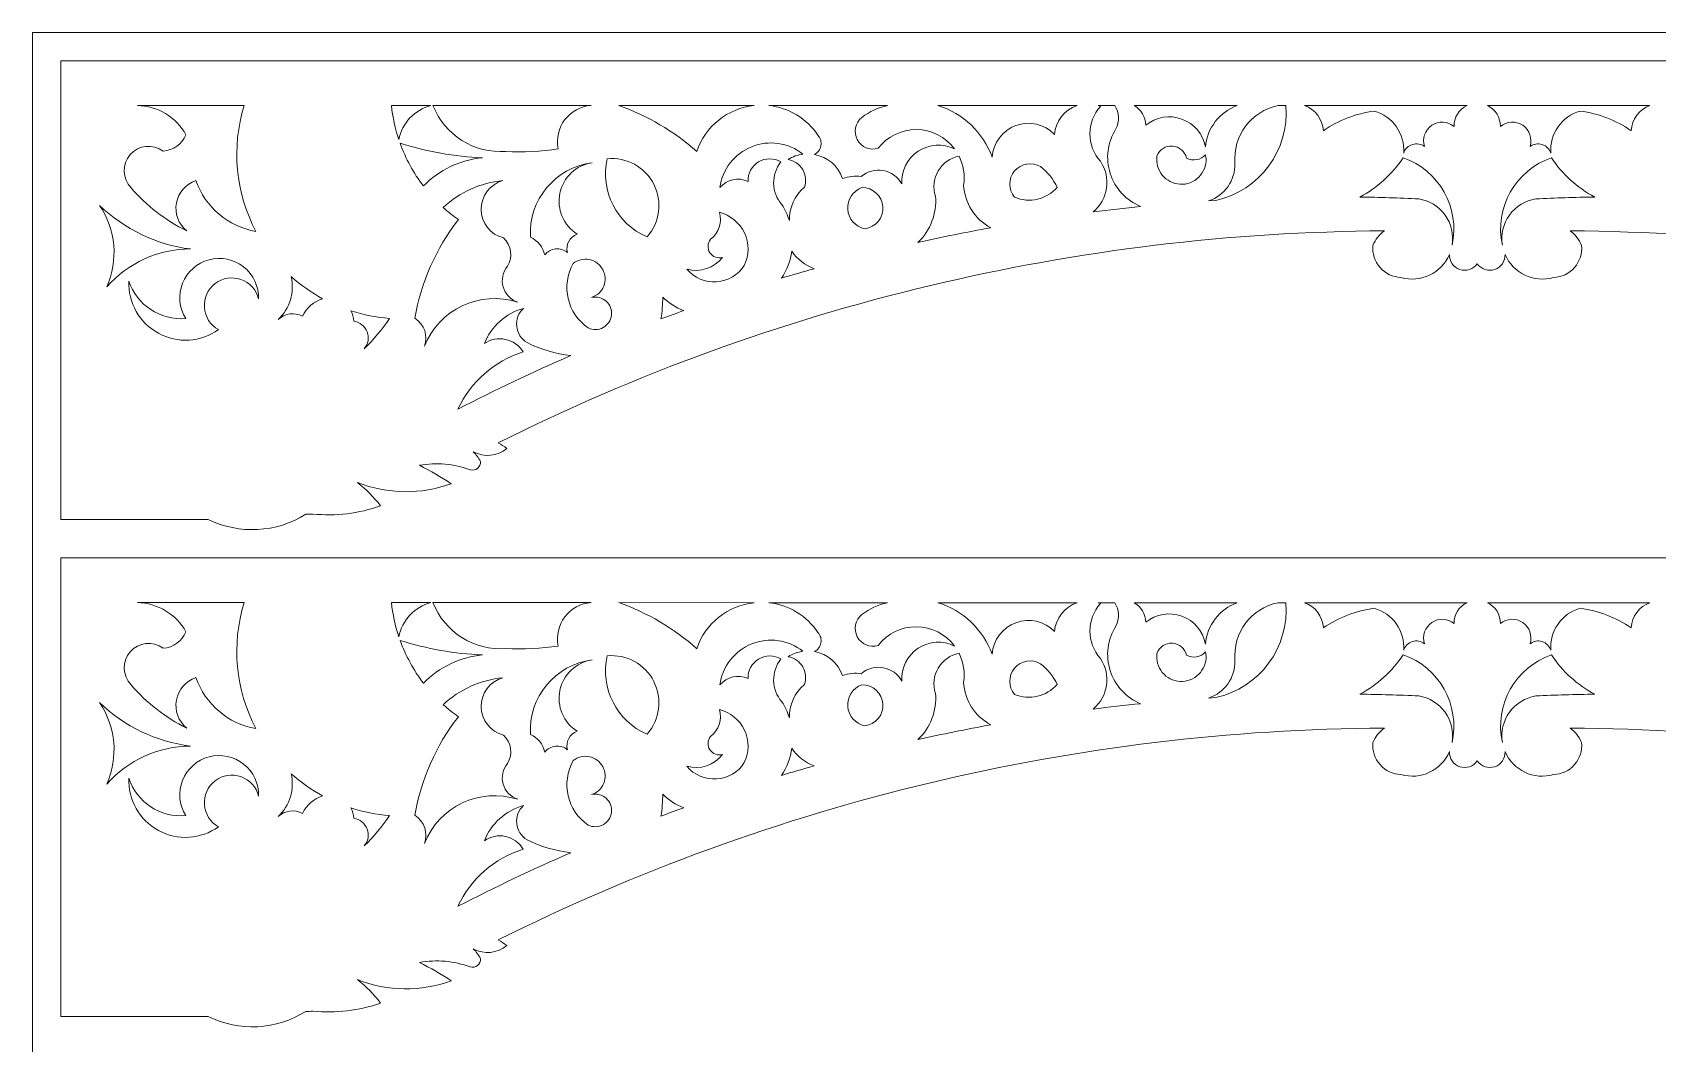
# Model space of a CAD drawing. Header units: millimetres. Extents: x 4597 to 4841, y -133 to 119.
# Drawn here: x 4597.3 to 4712, y -82.6 to -11.2 of the extents above; entities that cross this region are included whole.
import ezdxf

# ---------------------------------------------------------------- set-up
doc = ezdxf.new("R2010")
doc.units = ezdxf.units.MM
doc.header["$MEASUREMENT"] = 0
doc.layers.add('SITARA ALL', color=18, linetype='Continuous', true_color=0x000000)

msp = doc.modelspace()

# ---------------------------------------------------------------- linework, layer by layer
at = {"layer": 'SITARA ALL', "color": 1, "lineweight": 9, "true_color": 0xff0000}
for points, knots in [([(4597.25, -11.22), (4597.25, -11.22), (4841.25, -11.22), (4841.25, -11.22), (4841.25, -11.22), (4841.25, -133.22), (4841.25, -133.22), (4841.25, -133.22), (4597.25, -133.22), (4597.25, -133.22), (4597.25, -133.22), (4597.25, -11.22), (4597.25, -11.22)], [0, 0, 0, 0, 0.25, 0.25, 0.25, 0.5, 0.5, 0.5, 0.75, 0.75, 0.75, 1, 1, 1, 1]), ([(4692.7, -25.22), (4692.34, -25.48), (4692.06, -25.84), (4691.89, -26.25), (4691.83, -26.81), (4692.01, -27.38), (4692.39, -27.81), (4692.76, -28.24), (4693.3, -28.49), (4693.87, -28.51), (4695.26, -28.91), (4696.73, -28.21), (4697.29, -26.88), (4697.27, -27.36), (4697.57, -27.8), (4698.02, -27.95), (4698.48, -28.1), (4698.98, -27.94), (4699.25, -27.54), (4699.53, -27.94), (4700.03, -28.1), (4700.49, -27.95), (4700.94, -27.8), (4701.24, -27.36), (4701.22, -26.88), (4701.78, -28.21), (4703.25, -28.91), (4704.64, -28.51), (4705.21, -28.49), (4705.75, -28.24), (4706.12, -27.81), (4706.5, -27.38), (4706.68, -26.81), (4706.62, -26.25), (4706.45, -25.84), (4706.17, -25.48), (4705.81, -25.22), (4727.53, -25.34), (4748.94, -30.46), (4768.37, -40.18), (4768.16, -40.3), (4767.96, -40.43), (4767.77, -40.58), (4768.44, -41.14), (4769.38, -41.23), (4770.14, -40.81), (4769.93, -41.01), (4769.76, -41.24), (4769.63, -41.51), (4769.61, -41.69), (4769.69, -41.87), (4769.84, -41.99), (4769.98, -42.1), (4770.17, -42.14), (4770.35, -42.09), (4771.49, -41.66), (4772.73, -41.55), (4773.93, -41.77), (4773.16, -42.17), (4772.41, -42.6), (4771.68, -43.07), (4773.83, -43.85), (4776.19, -43.83), (4778.32, -42.98), (4777.7, -43.46), (4777.15, -44.02), (4776.68, -44.63), (4778.22, -45.18), (4779.85, -45.37), (4781.47, -45.21), (4781.63, -45.22), (4781.79, -45.23), (4781.95, -45.23), (4784.04, -46.53), (4786.65, -46.67), (4788.86, -45.59), (4788.86, -45.59), (4799.25, -45.59), (4799.25, -45.59), (4799.25, -45.59), (4799.25, -13.22), (4799.25, -13.22), (4799.25, -13.22), (4699.25, -13.22), (4699.25, -13.22), (4699.25, -13.22), (4599.25, -13.22), (4599.25, -13.22), (4599.25, -13.22), (4599.25, -45.59), (4599.25, -45.59), (4599.25, -45.59), (4609.65, -45.59), (4609.65, -45.59), (4611.86, -46.67), (4614.47, -46.53), (4616.56, -45.23), (4616.72, -45.23), (4616.88, -45.22), (4617.04, -45.21), (4618.66, -45.37), (4620.29, -45.18), (4621.83, -44.63), (4621.35, -44.02), (4620.81, -43.46), (4620.19, -42.98), (4622.32, -43.82), (4624.68, -43.85), (4626.82, -43.07), (4626.1, -42.6), (4625.35, -42.17), (4624.58, -41.77), (4625.78, -41.55), (4627.01, -41.66), (4628.16, -42.09), (4628.34, -42.14), (4628.53, -42.1), (4628.67, -41.99), (4628.82, -41.87), (4628.9, -41.69), (4628.88, -41.51), (4628.75, -41.24), (4628.58, -41.01), (4628.37, -40.81), (4629.13, -41.23), (4630.07, -41.14), (4630.74, -40.58), (4630.54, -40.43), (4630.35, -40.3), (4630.14, -40.18), (4649.56, -30.46), (4670.98, -25.34), (4692.7, -25.22)], [0, 0, 0, 0, 0.022727, 0.022727, 0.022727, 0.045455, 0.045455, 0.045455, 0.068182, 0.068182, 0.068182, 0.090909, 0.090909, 0.090909, 0.113636, 0.113636, 0.113636, 0.136364, 0.136364, 0.136364, 0.159091, 0.159091, 0.159091, 0.181818, 0.181818, 0.181818, 0.204545, 0.204545, 0.204545, 0.227273, 0.227273, 0.227273, 0.25, 0.25, 0.25, 0.272727, 0.272727, 0.272727, 0.295455, 0.295455, 0.295455, 0.318182, 0.318182, 0.318182, 0.340909, 0.340909, 0.340909, 0.363636, 0.363636, 0.363636, 0.386364, 0.386364, 0.386364, 0.409091, 0.409091, 0.409091, 0.431818, 0.431818, 0.431818, 0.454545, 0.454545, 0.454545, 0.477273, 0.477273, 0.477273, 0.5, 0.5, 0.5, 0.522727, 0.522727, 0.522727, 0.545455, 0.545455, 0.545455, 0.568182, 0.568182, 0.568182, 0.590909, 0.590909, 0.590909, 0.613636, 0.613636, 0.613636, 0.636364, 0.636364, 0.636364, 0.659091, 0.659091, 0.659091, 0.681818, 0.681818, 0.681818, 0.704545, 0.704545, 0.704545, 0.727273, 0.727273, 0.727273, 0.75, 0.75, 0.75, 0.772727, 0.772727, 0.772727, 0.795455, 0.795455, 0.795455, 0.818182, 0.818182, 0.818182, 0.840909, 0.840909, 0.840909, 0.863636, 0.863636, 0.863636, 0.886364, 0.886364, 0.886364, 0.909091, 0.909091, 0.909091, 0.931818, 0.931818, 0.931818, 0.954545, 0.954545, 0.954545, 0.977273, 0.977273, 0.977273, 1, 1, 1, 1]), ([(4613.03, -25.26), (4611.07, -24.92), (4609.45, -23.55), (4608.79, -21.67), (4608.07, -21.91), (4607.55, -22.51), (4607.41, -23.25), (4607.28, -23.99), (4607.56, -24.75), (4608.14, -25.22), (4606.64, -24.48), (4605.31, -23.44), (4604.21, -22.18), (4603.59, -21.53), (4603.56, -20.52), (4604.15, -19.84), (4604.74, -19.16), (4605.76, -19.06), (4606.48, -19.59), (4607.19, -19.55), (4607.82, -19.09), (4608.09, -18.43), (4607.39, -17.18), (4606.09, -16.4), (4604.66, -16.37), (4604.66, -16.37), (4612.2, -16.37), (4612.2, -16.37), (4611.28, -19.33), (4611.58, -22.53), (4613.03, -25.26)], [0, 0, 0, 0, 0.1, 0.1, 0.1, 0.2, 0.2, 0.2, 0.3, 0.3, 0.3, 0.4, 0.4, 0.4, 0.5, 0.5, 0.5, 0.6, 0.6, 0.6, 0.7, 0.7, 0.7, 0.8, 0.8, 0.8, 0.9, 0.9, 0.9, 1, 1, 1, 1]), ([(4623.12, -18.78), (4622.86, -18), (4622.68, -17.19), (4622.6, -16.37), (4622.6, -16.37), (4625.38, -16.37), (4625.38, -16.37), (4624.23, -16.68), (4623.35, -17.61), (4623.12, -18.78)], [0, 0, 0, 0, 0.333333, 0.333333, 0.333333, 0.666667, 0.666667, 0.666667, 1, 1, 1, 1]), ([(4625.53, -16.37), (4625.53, -16.37), (4636.7, -16.37), (4636.7, -16.37), (4635.96, -16.42), (4635.28, -16.78), (4634.84, -17.37), (4634.39, -17.96), (4634.22, -18.71), (4634.37, -19.43), (4633.15, -19.62), (4631.92, -19.68), (4630.68, -19.61), (4628.44, -19.78), (4626.35, -18.46), (4625.53, -16.37)], [0, 0, 0, 0, 0.2, 0.2, 0.2, 0.4, 0.4, 0.4, 0.6, 0.6, 0.6, 0.8, 0.8, 0.8, 1, 1, 1, 1]), ([(4638.64, -16.37), (4638.64, -16.37), (4648.2, -16.37), (4648.2, -16.37), (4646.33, -16.57), (4644.75, -17.84), (4644.15, -19.62), (4642.55, -18.19), (4640.67, -17.08), (4638.64, -16.37)], [0, 0, 0, 0, 0.333333, 0.333333, 0.333333, 0.666667, 0.666667, 0.666667, 1, 1, 1, 1]), ([(4649.23, -16.37), (4649.23, -16.37), (4657.62, -16.37), (4657.62, -16.37), (4656.96, -16.52), (4656.34, -16.8), (4655.8, -17.21), (4655.34, -17.59), (4655.2, -18.25), (4655.48, -18.78), (4655.76, -19.31), (4656.38, -19.57), (4656.96, -19.39), (4657.6, -18.55), (4658.61, -18.07), (4659.67, -18.07), (4660.73, -18.08), (4661.72, -18.59), (4662.36, -19.44), (4661.53, -19.03), (4660.55, -19.09), (4659.78, -19.6), (4659.01, -20.11), (4658.57, -20.99), (4658.63, -21.91), (4658.36, -21.42), (4657.88, -21.07), (4657.32, -20.96), (4656.76, -20.86), (4656.19, -21.02), (4655.76, -21.39), (4655.32, -21.32), (4654.87, -21.37), (4654.45, -21.52), (4654.13, -20.64), (4653.38, -19.99), (4652.46, -19.83), (4652.7, -19.7), (4652.87, -19.48), (4652.92, -19.21), (4652.97, -18.95), (4652.89, -18.67), (4652.71, -18.47), (4651.92, -17.29), (4650.64, -16.52), (4649.23, -16.37)], [0, 0, 0, 0, 0.066667, 0.066667, 0.066667, 0.133333, 0.133333, 0.133333, 0.2, 0.2, 0.2, 0.266667, 0.266667, 0.266667, 0.333333, 0.333333, 0.333333, 0.4, 0.4, 0.4, 0.466667, 0.466667, 0.466667, 0.533333, 0.533333, 0.533333, 0.6, 0.6, 0.6, 0.666667, 0.666667, 0.666667, 0.733333, 0.733333, 0.733333, 0.8, 0.8, 0.8, 0.866667, 0.866667, 0.866667, 0.933333, 0.933333, 0.933333, 1, 1, 1, 1]), ([(4661.18, -16.37), (4661.18, -16.37), (4671, -16.37), (4671, -16.37), (4670.11, -16.67), (4669.49, -17.47), (4669.41, -18.41), (4668.71, -17.68), (4667.64, -17.43), (4666.69, -17.78), (4665.74, -18.13), (4665.08, -19), (4665.01, -20.01), (4664.37, -18.27), (4662.95, -16.92), (4661.18, -16.37)], [0, 0, 0, 0, 0.2, 0.2, 0.2, 0.4, 0.4, 0.4, 0.6, 0.6, 0.6, 0.8, 0.8, 0.8, 1, 1, 1, 1]), ([(4672.14, -23.88), (4673.2, -23), (4673.43, -21.46), (4672.65, -20.31), (4671.66, -19.21), (4671.66, -17.53), (4672.65, -16.43), (4672.6, -16.41), (4672.55, -16.39), (4672.5, -16.37), (4672.5, -16.37), (4673.66, -16.37), (4673.66, -16.37), (4673.98, -16.87), (4674.01, -17.5), (4673.74, -18.02), (4673.15, -18.96), (4673, -20.11), (4673.34, -21.17), (4673.67, -22.23), (4674.46, -23.08), (4675.49, -23.5), (4674.37, -23.62), (4673.26, -23.74), (4672.14, -23.88)], [0, 0, 0, 0, 0.125, 0.125, 0.125, 0.25, 0.25, 0.25, 0.375, 0.375, 0.375, 0.5, 0.5, 0.5, 0.625, 0.625, 0.625, 0.75, 0.75, 0.75, 0.875, 0.875, 0.875, 1, 1, 1, 1]), ([(4675.03, -16.37), (4675.03, -16.37), (4682.31, -16.37), (4682.31, -16.37), (4681.06, -16.82), (4680.18, -17.97), (4680.07, -19.3), (4679.9, -18.39), (4679.27, -17.64), (4678.4, -17.33), (4677.53, -17.01), (4676.57, -17.17), (4675.85, -17.76), (4675.85, -17.18), (4675.54, -16.65), (4675.03, -16.37)], [0, 0, 0, 0, 0.2, 0.2, 0.2, 0.4, 0.4, 0.4, 0.6, 0.6, 0.6, 0.8, 0.8, 0.8, 1, 1, 1, 1]), ([(4680.29, -23.1), (4681.43, -22.72), (4682.18, -21.65), (4682.15, -20.46), (4681.98, -18.52), (4683.29, -16.76), (4685.2, -16.37), (4685.2, -16.37), (4685.74, -16.37), (4685.74, -16.37), (4686, -19.53), (4683.89, -22.39), (4680.8, -23.07), (4680.8, -23.07), (4680.29, -23.1), (4680.29, -23.1)], [0, 0, 0, 0, 0.2, 0.2, 0.2, 0.4, 0.4, 0.4, 0.6, 0.6, 0.6, 0.8, 0.8, 0.8, 1, 1, 1, 1]), ([(4687.06, -16.37), (4687.06, -16.37), (4698.54, -16.37), (4698.54, -16.37), (4697.96, -16.64), (4697.6, -17.22), (4697.62, -17.86), (4697.17, -17.48), (4696.53, -17.44), (4696.04, -17.77), (4695.56, -18.1), (4695.35, -18.71), (4695.53, -19.27), (4695.29, -19.08), (4694.97, -19.03), (4694.68, -19.12), (4694.38, -19.21), (4694.15, -19.44), (4694.06, -19.73), (4694.16, -18.37), (4693.29, -17.13), (4691.98, -16.76), (4690.69, -16.94), (4689.46, -17.41), (4688.39, -18.15), (4688.34, -17.34), (4687.82, -16.64), (4687.06, -16.37)], [0, 0, 0, 0, 0.111111, 0.111111, 0.111111, 0.222222, 0.222222, 0.222222, 0.333333, 0.333333, 0.333333, 0.444444, 0.444444, 0.444444, 0.555556, 0.555556, 0.555556, 0.666667, 0.666667, 0.666667, 0.777778, 0.777778, 0.777778, 0.888889, 0.888889, 0.888889, 1, 1, 1, 1]), ([(4699.97, -16.37), (4699.97, -16.37), (4711.45, -16.37), (4711.45, -16.37), (4710.69, -16.64), (4710.17, -17.34), (4710.12, -18.15), (4709.05, -17.41), (4707.82, -16.94), (4706.53, -16.76), (4705.22, -17.14), (4704.35, -18.37), (4704.45, -19.73), (4704.35, -19.44), (4704.13, -19.21), (4703.83, -19.12), (4703.54, -19.03), (4703.22, -19.08), (4702.98, -19.27), (4703.16, -18.71), (4702.95, -18.1), (4702.47, -17.77), (4701.98, -17.44), (4701.34, -17.48), (4700.89, -17.86), (4700.91, -17.22), (4700.55, -16.64), (4699.97, -16.37)], [0, 0, 0, 0, 0.111111, 0.111111, 0.111111, 0.222222, 0.222222, 0.222222, 0.333333, 0.333333, 0.333333, 0.444444, 0.444444, 0.444444, 0.555556, 0.555556, 0.555556, 0.666667, 0.666667, 0.666667, 0.777778, 0.777778, 0.777778, 0.888889, 0.888889, 0.888889, 1, 1, 1, 1]), ([(4624.85, -22.05), (4624.15, -21.14), (4623.6, -20.12), (4623.21, -19.03), (4625.09, -19.63), (4627.05, -19.98), (4629.02, -20.06), (4627.44, -20.21), (4625.96, -20.92), (4624.85, -22.05)], [0, 0, 0, 0, 0.333333, 0.333333, 0.333333, 0.666667, 0.666667, 0.666667, 1, 1, 1, 1]), ([(4645.79, -22.17), (4645.96, -20.87), (4646.82, -19.77), (4648.03, -19.28), (4649.24, -18.79), (4650.63, -18.99), (4651.65, -19.81), (4651.28, -19.85), (4650.92, -19.98), (4650.6, -20.18), (4651.04, -20.26), (4651.41, -20.52), (4651.63, -20.9), (4651.85, -21.28), (4651.89, -21.73), (4651.75, -22.14), (4651.06, -22.73), (4650.67, -23.6), (4650.69, -24.5), (4650.56, -24.1), (4650.38, -23.72), (4650.16, -23.36), (4649.41, -22.51), (4649.39, -21.24), (4650.09, -20.35), (4649.6, -20.06), (4649, -20.07), (4648.52, -20.35), (4648.04, -20.64), (4647.75, -21.17), (4647.77, -21.73), (4647.08, -21.41), (4646.27, -21.59), (4645.79, -22.17)], [0, 0, 0, 0, 0.090909, 0.090909, 0.090909, 0.181818, 0.181818, 0.181818, 0.272727, 0.272727, 0.272727, 0.363636, 0.363636, 0.363636, 0.454545, 0.454545, 0.454545, 0.545455, 0.545455, 0.545455, 0.636364, 0.636364, 0.636364, 0.727273, 0.727273, 0.727273, 0.818182, 0.818182, 0.818182, 0.909091, 0.909091, 0.909091, 1, 1, 1, 1]), ([(4678.27, -21.93), (4677.78, -21.9), (4677.33, -21.67), (4677.02, -21.29), (4676.71, -20.91), (4676.57, -20.42), (4676.64, -19.93), (4676.82, -19.48), (4677.26, -19.2), (4677.74, -19.24), (4678.22, -19.27), (4678.62, -19.61), (4678.73, -20.08), (4679.18, -20.32), (4679.73, -20.22), (4680.07, -19.85), (4680.08, -19.94), (4680.09, -20.03), (4680.11, -20.12), (4680.13, -20.61), (4679.94, -21.08), (4679.59, -21.43), (4679.24, -21.77), (4678.76, -21.96), (4678.27, -21.93)], [0, 0, 0, 0, 0.125, 0.125, 0.125, 0.25, 0.25, 0.25, 0.375, 0.375, 0.375, 0.5, 0.5, 0.5, 0.625, 0.625, 0.625, 0.75, 0.75, 0.75, 0.875, 0.875, 0.875, 1, 1, 1, 1]), ([(4632.41, -25.67), (4632.25, -23.05), (4634.16, -20.75), (4636.77, -20.41), (4635.63, -20.58), (4634.72, -21.44), (4634.49, -22.57), (4634.26, -23.69), (4634.74, -24.84), (4635.71, -25.45), (4635.18, -25.64), (4634.88, -26.2), (4635.02, -26.75), (4634.79, -26.56), (4634.49, -26.47), (4634.19, -26.5), (4633.88, -26.53), (4633.61, -26.68), (4633.42, -26.92), (4633.3, -26.37), (4632.92, -25.91), (4632.41, -25.67)], [0, 0, 0, 0, 0.142857, 0.142857, 0.142857, 0.285714, 0.285714, 0.285714, 0.428571, 0.428571, 0.428571, 0.571429, 0.571429, 0.571429, 0.714286, 0.714286, 0.714286, 0.857143, 0.857143, 0.857143, 1, 1, 1, 1]), ([(4637.83, -20.13), (4639.19, -20), (4640.5, -20.71), (4641.12, -21.93), (4641.74, -23.15), (4641.55, -24.63), (4640.64, -25.65), (4638.5, -24.73), (4637.32, -22.4), (4637.83, -20.13)], [0, 0, 0, 0, 0.333333, 0.333333, 0.333333, 0.666667, 0.666667, 0.666667, 1, 1, 1, 1]), ([(4659.77, -26.04), (4660.65, -25.19), (4661.11, -23.99), (4661.01, -22.78), (4660.81, -22.18), (4660.88, -21.53), (4661.2, -20.98), (4661.52, -20.44), (4662.05, -20.06), (4662.67, -19.94), (4662.99, -20.58), (4663.1, -21.29), (4662.99, -21.99), (4663.06, -23.26), (4663.79, -24.4), (4664.91, -25), (4663.19, -25.31), (4661.48, -25.66), (4659.77, -26.04)], [0, 0, 0, 0, 0.166667, 0.166667, 0.166667, 0.333333, 0.333333, 0.333333, 0.5, 0.5, 0.5, 0.666667, 0.666667, 0.666667, 0.833333, 0.833333, 0.833333, 1, 1, 1, 1]), ([(4668.42, -20.68), (4668.92, -21.07), (4669.33, -21.57), (4669.6, -22.15), (4668.85, -23.01), (4667.63, -23.29), (4666.59, -22.84), (4666.14, -22.31), (4666.14, -21.53), (4666.59, -20.99), (4667.05, -20.46), (4667.82, -20.33), (4668.42, -20.68)], [0, 0, 0, 0, 0.25, 0.25, 0.25, 0.5, 0.5, 0.5, 0.75, 0.75, 0.75, 1, 1, 1, 1]), ([(4690.96, -22.83), (4692.2, -22.18), (4693.25, -21.22), (4694.02, -20.06), (4696.57, -20.94), (4698.06, -23.6), (4697.48, -26.23), (4697.6, -25.48), (4697.42, -24.72), (4696.98, -24.11), (4696.53, -23.49), (4695.87, -23.08), (4695.12, -22.96), (4693.74, -22.9), (4692.35, -22.85), (4690.96, -22.83)], [0, 0, 0, 0, 0.2, 0.2, 0.2, 0.4, 0.4, 0.4, 0.6, 0.6, 0.6, 0.8, 0.8, 0.8, 1, 1, 1, 1]), ([(4704.49, -20.06), (4705.26, -21.22), (4706.31, -22.18), (4707.55, -22.83), (4706.16, -22.85), (4704.77, -22.9), (4703.39, -22.96), (4702.64, -23.08), (4701.97, -23.49), (4701.53, -24.11), (4701.09, -24.72), (4700.91, -25.48), (4701.03, -26.23), (4700.45, -23.6), (4701.94, -20.94), (4704.49, -20.06)], [0, 0, 0, 0, 0.2, 0.2, 0.2, 0.4, 0.4, 0.4, 0.6, 0.6, 0.6, 0.8, 0.8, 0.8, 1, 1, 1, 1]), ([(4631.51, -30.25), (4628.83, -29.4), (4625.95, -30.76), (4624.93, -33.37), (4625.2, -32.64), (4624.92, -31.81), (4624.25, -31.39), (4624.69, -28.85), (4625.74, -26.46), (4627.32, -24.43), (4626.95, -24.16), (4626.59, -23.88), (4626.25, -23.57), (4627.41, -22.49), (4628.89, -21.82), (4630.47, -21.67), (4629.55, -21.92), (4628.92, -22.76), (4628.93, -23.71), (4628.94, -24.66), (4629.59, -25.49), (4630.51, -25.72), (4631.06, -26.24), (4631.18, -27.07), (4630.8, -27.72), (4630.46, -28.13), (4630.34, -28.67), (4630.48, -29.18), (4630.62, -29.68), (4631.01, -30.08), (4631.51, -30.25)], [0, 0, 0, 0, 0.1, 0.1, 0.1, 0.2, 0.2, 0.2, 0.3, 0.3, 0.3, 0.4, 0.4, 0.4, 0.5, 0.5, 0.5, 0.6, 0.6, 0.6, 0.7, 0.7, 0.7, 0.8, 0.8, 0.8, 0.9, 0.9, 0.9, 1, 1, 1, 1]), ([(4655.81, -22.17), (4656.59, -22.15), (4657.24, -22.75), (4657.3, -23.53), (4657.35, -24.3), (4656.78, -24.98), (4656.01, -25.07), (4655.35, -24.93), (4654.86, -24.37), (4654.81, -23.69), (4654.77, -23.02), (4655.17, -22.4), (4655.81, -22.17)], [0, 0, 0, 0, 0.25, 0.25, 0.25, 0.5, 0.5, 0.5, 0.75, 0.75, 0.75, 1, 1, 1, 1]), ([(4608.4, -26.5), (4606.14, -26.5), (4603.99, -27.48), (4602.5, -29.18), (4603.33, -27.3), (4603.14, -25.12), (4601.99, -23.42), (4603.74, -25.11), (4605.99, -26.19), (4608.4, -26.5)], [0, 0, 0, 0, 0.333333, 0.333333, 0.333333, 0.666667, 0.666667, 0.666667, 1, 1, 1, 1]), ([(4643.45, -27.92), (4644.39, -28.18), (4645.38, -27.85), (4645.97, -27.09), (4645.64, -27.19), (4645.27, -27.06), (4645.08, -26.76), (4644.88, -26.47), (4644.91, -26.08), (4645.13, -25.81), (4645.72, -25.38), (4645.97, -24.61), (4645.75, -23.91), (4646.53, -24.11), (4647.18, -24.65), (4647.52, -25.37), (4647.86, -26.1), (4647.86, -26.94), (4647.51, -27.66), (4647.08, -28.33), (4646.35, -28.76), (4645.55, -28.82), (4644.75, -28.87), (4643.97, -28.54), (4643.45, -27.92)], [0, 0, 0, 0, 0.125, 0.125, 0.125, 0.25, 0.25, 0.25, 0.375, 0.375, 0.375, 0.5, 0.5, 0.5, 0.625, 0.625, 0.625, 0.75, 0.75, 0.75, 0.875, 0.875, 0.875, 1, 1, 1, 1]), ([(4610.15, -28.94), (4609.63, -29.34), (4609.34, -29.98), (4609.39, -30.63), (4609.44, -31.29), (4609.81, -31.87), (4610.39, -32.19), (4609.14, -33.08), (4607.49, -33.19), (4606.15, -32.45), (4604.8, -31.72), (4603.99, -30.29), (4604.06, -28.76), (4604.62, -30.46), (4606.28, -31.56), (4608.07, -31.41), (4607.61, -30.66), (4607.53, -29.74), (4607.85, -28.92), (4608.18, -28.1), (4608.87, -27.49), (4609.72, -27.26), (4610.57, -27.03), (4611.47, -27.22), (4612.16, -27.76), (4612.85, -28.31), (4613.24, -29.15), (4613.22, -30.03), (4613.06, -29.39), (4612.59, -28.87), (4611.97, -28.65), (4611.36, -28.44), (4610.67, -28.54), (4610.15, -28.94)], [0, 0, 0, 0, 0.090909, 0.090909, 0.090909, 0.181818, 0.181818, 0.181818, 0.272727, 0.272727, 0.272727, 0.363636, 0.363636, 0.363636, 0.454545, 0.454545, 0.454545, 0.545455, 0.545455, 0.545455, 0.636364, 0.636364, 0.636364, 0.727273, 0.727273, 0.727273, 0.818182, 0.818182, 0.818182, 0.909091, 0.909091, 0.909091, 1, 1, 1, 1]), ([(4635.43, -27.52), (4635.75, -27.27), (4636.17, -27.17), (4636.57, -27.25), (4636.97, -27.33), (4637.32, -27.59), (4637.51, -27.95), (4637.71, -28.31), (4637.74, -28.73), (4637.59, -29.12), (4637.44, -29.5), (4637.12, -29.79), (4636.73, -29.92), (4637.1, -29.84), (4637.48, -29.94), (4637.76, -30.19), (4638.04, -30.43), (4638.18, -30.8), (4638.13, -31.17), (4638.09, -31.54), (4637.87, -31.87), (4637.54, -32.05), (4637.22, -32.23), (4636.82, -32.24), (4636.49, -32.07), (4635, -31.06), (4634.55, -29.08), (4635.43, -27.52)], [0, 0, 0, 0, 0.111111, 0.111111, 0.111111, 0.222222, 0.222222, 0.222222, 0.333333, 0.333333, 0.333333, 0.444444, 0.444444, 0.444444, 0.555556, 0.555556, 0.555556, 0.666667, 0.666667, 0.666667, 0.777778, 0.777778, 0.777778, 0.888889, 0.888889, 0.888889, 1, 1, 1, 1]), ([(4650.14, -28.56), (4650.52, -27.98), (4650.76, -27.33), (4650.86, -26.65), (4651.25, -27.21), (4651.79, -27.65), (4652.43, -27.89), (4651.66, -28.11), (4650.9, -28.33), (4650.14, -28.56)], [0, 0, 0, 0, 0.333333, 0.333333, 0.333333, 0.666667, 0.666667, 0.666667, 1, 1, 1, 1]), ([(4616.32, -31.24), (4615.75, -30.95), (4615.07, -31.04), (4614.6, -31.48), (4615.42, -30.7), (4615.77, -29.55), (4615.52, -28.45), (4616.2, -29.05), (4616.95, -29.58), (4617.74, -30.02), (4617.12, -30.2), (4616.6, -30.65), (4616.32, -31.24)], [0, 0, 0, 0, 0.25, 0.25, 0.25, 0.5, 0.5, 0.5, 0.75, 0.75, 0.75, 1, 1, 1, 1]), ([(4620.68, -33.55), (4620.96, -33.21), (4621.03, -32.76), (4620.88, -32.35), (4620.72, -31.95), (4620.36, -31.66), (4619.93, -31.59), (4619.93, -31.34), (4619.86, -31.09), (4619.74, -30.87), (4620.62, -31.15), (4621.53, -31.33), (4622.46, -31.4), (4621.94, -32.17), (4621.34, -32.89), (4620.68, -33.55)], [0, 0, 0, 0, 0.2, 0.2, 0.2, 0.4, 0.4, 0.4, 0.6, 0.6, 0.6, 0.8, 0.8, 0.8, 1, 1, 1, 1]), ([(4627.29, -37.81), (4628.19, -35.88), (4629.86, -34.41), (4631.89, -33.77), (4631.62, -33.31), (4631.17, -32.99), (4630.65, -32.88), (4630.13, -32.76), (4629.59, -32.88), (4629.16, -33.18), (4629.63, -31.96), (4630.66, -31.04), (4631.92, -30.69), (4631.57, -31.02), (4631.39, -31.49), (4631.44, -31.96), (4631.49, -32.44), (4631.76, -32.86), (4632.17, -33.11), (4633.14, -33.58), (4634.18, -33.89), (4635.25, -34.03), (4632.56, -35.2), (4629.9, -36.46), (4627.29, -37.81)], [0, 0, 0, 0, 0.125, 0.125, 0.125, 0.25, 0.25, 0.25, 0.375, 0.375, 0.375, 0.5, 0.5, 0.5, 0.625, 0.625, 0.625, 0.75, 0.75, 0.75, 0.875, 0.875, 0.875, 1, 1, 1, 1]), ([(4641.62, -31.44), (4641.71, -30.93), (4641.75, -30.41), (4641.75, -29.89), (4642.16, -30.31), (4642.67, -30.64), (4643.23, -30.85), (4642.69, -31.05), (4642.15, -31.24), (4641.62, -31.44)], [0, 0, 0, 0, 0.333333, 0.333333, 0.333333, 0.666667, 0.666667, 0.666667, 1, 1, 1, 1]), ([(4692.7, -60.32), (4692.34, -60.58), (4692.06, -60.93), (4691.89, -61.34), (4691.83, -61.91), (4692.01, -62.47), (4692.39, -62.9), (4692.76, -63.33), (4693.3, -63.58), (4693.87, -63.6), (4695.26, -64.01), (4696.73, -63.31), (4697.29, -61.98), (4697.27, -62.46), (4697.57, -62.9), (4698.02, -63.05), (4698.48, -63.2), (4698.98, -63.03), (4699.25, -62.63), (4699.53, -63.03), (4700.03, -63.2), (4700.49, -63.05), (4700.94, -62.89), (4701.24, -62.46), (4701.22, -61.98), (4701.78, -63.31), (4703.25, -64.01), (4704.64, -63.6), (4705.21, -63.58), (4705.75, -63.33), (4706.12, -62.9), (4706.5, -62.47), (4706.68, -61.91), (4706.62, -61.34), (4706.45, -60.93), (4706.17, -60.58), (4705.81, -60.32), (4727.53, -60.44), (4748.94, -65.56), (4768.37, -75.28), (4768.16, -75.4), (4767.96, -75.53), (4767.77, -75.67), (4768.44, -76.23), (4769.38, -76.33), (4770.14, -75.9), (4769.93, -76.1), (4769.76, -76.34), (4769.63, -76.6), (4769.61, -76.79), (4769.69, -76.97), (4769.84, -77.08), (4769.98, -77.2), (4770.17, -77.24), (4770.35, -77.18), (4771.49, -76.76), (4772.73, -76.65), (4773.93, -76.87), (4773.16, -77.26), (4772.41, -77.69), (4771.68, -78.16), (4773.83, -78.95), (4776.19, -78.92), (4778.32, -78.08), (4777.7, -78.56), (4777.15, -79.11), (4776.68, -79.73), (4778.22, -80.28), (4779.85, -80.47), (4781.47, -80.3), (4781.63, -80.32), (4781.79, -80.32), (4781.95, -80.32), (4784.04, -81.63), (4786.65, -81.77), (4788.86, -80.68), (4788.86, -80.68), (4799.25, -80.68), (4799.25, -80.68), (4799.25, -80.68), (4799.25, -48.31), (4799.25, -48.31), (4799.25, -48.31), (4699.25, -48.31), (4699.25, -48.31), (4699.25, -48.31), (4599.25, -48.31), (4599.25, -48.31), (4599.25, -48.31), (4599.25, -80.68), (4599.25, -80.68), (4599.25, -80.68), (4609.65, -80.68), (4609.65, -80.68), (4611.86, -81.77), (4614.47, -81.63), (4616.56, -80.32), (4616.72, -80.32), (4616.88, -80.32), (4617.04, -80.3), (4618.66, -80.47), (4620.29, -80.28), (4621.83, -79.73), (4621.35, -79.11), (4620.81, -78.56), (4620.19, -78.08), (4622.32, -78.92), (4624.68, -78.95), (4626.82, -78.16), (4626.1, -77.69), (4625.35, -77.26), (4624.58, -76.87), (4625.78, -76.65), (4627.01, -76.76), (4628.16, -77.18), (4628.34, -77.24), (4628.53, -77.2), (4628.67, -77.08), (4628.82, -76.97), (4628.9, -76.79), (4628.88, -76.6), (4628.75, -76.34), (4628.58, -76.1), (4628.37, -75.9), (4629.13, -76.33), (4630.07, -76.23), (4630.74, -75.67), (4630.54, -75.53), (4630.35, -75.4), (4630.14, -75.28), (4649.56, -65.56), (4670.98, -60.44), (4692.7, -60.32)], [0, 0, 0, 0, 0.022727, 0.022727, 0.022727, 0.045455, 0.045455, 0.045455, 0.068182, 0.068182, 0.068182, 0.090909, 0.090909, 0.090909, 0.113636, 0.113636, 0.113636, 0.136364, 0.136364, 0.136364, 0.159091, 0.159091, 0.159091, 0.181818, 0.181818, 0.181818, 0.204545, 0.204545, 0.204545, 0.227273, 0.227273, 0.227273, 0.25, 0.25, 0.25, 0.272727, 0.272727, 0.272727, 0.295455, 0.295455, 0.295455, 0.318182, 0.318182, 0.318182, 0.340909, 0.340909, 0.340909, 0.363636, 0.363636, 0.363636, 0.386364, 0.386364, 0.386364, 0.409091, 0.409091, 0.409091, 0.431818, 0.431818, 0.431818, 0.454545, 0.454545, 0.454545, 0.477273, 0.477273, 0.477273, 0.5, 0.5, 0.5, 0.522727, 0.522727, 0.522727, 0.545455, 0.545455, 0.545455, 0.568182, 0.568182, 0.568182, 0.590909, 0.590909, 0.590909, 0.613636, 0.613636, 0.613636, 0.636364, 0.636364, 0.636364, 0.659091, 0.659091, 0.659091, 0.681818, 0.681818, 0.681818, 0.704545, 0.704545, 0.704545, 0.727273, 0.727273, 0.727273, 0.75, 0.75, 0.75, 0.772727, 0.772727, 0.772727, 0.795455, 0.795455, 0.795455, 0.818182, 0.818182, 0.818182, 0.840909, 0.840909, 0.840909, 0.863636, 0.863636, 0.863636, 0.886364, 0.886364, 0.886364, 0.909091, 0.909091, 0.909091, 0.931818, 0.931818, 0.931818, 0.954545, 0.954545, 0.954545, 0.977273, 0.977273, 0.977273, 1, 1, 1, 1]), ([(4613.03, -60.36), (4611.07, -60.02), (4609.45, -58.64), (4608.79, -56.76), (4608.07, -57), (4607.55, -57.61), (4607.41, -58.35), (4607.28, -59.09), (4607.56, -59.84), (4608.14, -60.32), (4606.64, -59.57), (4605.31, -58.54), (4604.21, -57.27), (4603.59, -56.63), (4603.56, -55.61), (4604.15, -54.94), (4604.74, -54.26), (4605.76, -54.15), (4606.48, -54.69), (4607.19, -54.64), (4607.82, -54.19), (4608.09, -53.52), (4607.39, -52.28), (4606.09, -51.5), (4604.66, -51.46), (4604.66, -51.46), (4612.2, -51.46), (4612.2, -51.46), (4611.28, -54.42), (4611.58, -57.62), (4613.03, -60.36)], [0, 0, 0, 0, 0.1, 0.1, 0.1, 0.2, 0.2, 0.2, 0.3, 0.3, 0.3, 0.4, 0.4, 0.4, 0.5, 0.5, 0.5, 0.6, 0.6, 0.6, 0.7, 0.7, 0.7, 0.8, 0.8, 0.8, 0.9, 0.9, 0.9, 1, 1, 1, 1]), ([(4623.12, -53.87), (4622.86, -53.09), (4622.68, -52.28), (4622.6, -51.46), (4622.6, -51.46), (4625.38, -51.46), (4625.38, -51.46), (4624.23, -51.77), (4623.35, -52.71), (4623.12, -53.87)], [0, 0, 0, 0, 0.333333, 0.333333, 0.333333, 0.666667, 0.666667, 0.666667, 1, 1, 1, 1]), ([(4625.53, -51.46), (4625.53, -51.46), (4636.7, -51.46), (4636.7, -51.46), (4635.96, -51.51), (4635.28, -51.88), (4634.84, -52.47), (4634.39, -53.06), (4634.22, -53.81), (4634.37, -54.53), (4633.15, -54.71), (4631.92, -54.77), (4630.68, -54.71), (4628.44, -54.87), (4626.35, -53.56), (4625.53, -51.46)], [0, 0, 0, 0, 0.2, 0.2, 0.2, 0.4, 0.4, 0.4, 0.6, 0.6, 0.6, 0.8, 0.8, 0.8, 1, 1, 1, 1]), ([(4638.64, -51.46), (4638.64, -51.46), (4648.2, -51.47), (4648.2, -51.47), (4646.33, -51.67), (4644.75, -52.93), (4644.15, -54.72), (4642.55, -53.28), (4640.67, -52.18), (4638.64, -51.46)], [0, 0, 0, 0, 0.333333, 0.333333, 0.333333, 0.666667, 0.666667, 0.666667, 1, 1, 1, 1]), ([(4649.23, -51.47), (4649.23, -51.47), (4657.62, -51.47), (4657.62, -51.47), (4656.96, -51.61), (4656.34, -51.9), (4655.8, -52.31), (4655.34, -52.69), (4655.2, -53.34), (4655.48, -53.87), (4655.76, -54.41), (4656.38, -54.66), (4656.96, -54.49), (4657.6, -53.65), (4658.61, -53.16), (4659.67, -53.17), (4660.73, -53.18), (4661.72, -53.68), (4662.36, -54.53), (4661.53, -54.12), (4660.55, -54.18), (4659.78, -54.69), (4659.01, -55.21), (4658.57, -56.09), (4658.63, -57.01), (4658.36, -56.51), (4657.88, -56.16), (4657.32, -56.06), (4656.76, -55.96), (4656.19, -56.11), (4655.76, -56.48), (4655.32, -56.42), (4654.87, -56.46), (4654.45, -56.61), (4654.13, -55.73), (4653.38, -55.09), (4652.46, -54.92), (4652.7, -54.8), (4652.87, -54.57), (4652.92, -54.31), (4652.97, -54.04), (4652.89, -53.77), (4652.71, -53.57), (4651.92, -52.39), (4650.64, -51.62), (4649.23, -51.47)], [0, 0, 0, 0, 0.066667, 0.066667, 0.066667, 0.133333, 0.133333, 0.133333, 0.2, 0.2, 0.2, 0.266667, 0.266667, 0.266667, 0.333333, 0.333333, 0.333333, 0.4, 0.4, 0.4, 0.466667, 0.466667, 0.466667, 0.533333, 0.533333, 0.533333, 0.6, 0.6, 0.6, 0.666667, 0.666667, 0.666667, 0.733333, 0.733333, 0.733333, 0.8, 0.8, 0.8, 0.866667, 0.866667, 0.866667, 0.933333, 0.933333, 0.933333, 1, 1, 1, 1]), ([(4661.18, -51.47), (4661.18, -51.47), (4671, -51.47), (4671, -51.47), (4670.11, -51.77), (4669.49, -52.57), (4669.41, -53.5), (4668.71, -52.77), (4667.64, -52.53), (4666.69, -52.88), (4665.74, -53.22), (4665.08, -54.1), (4665.01, -55.11), (4664.37, -53.36), (4662.95, -52.02), (4661.18, -51.47)], [0, 0, 0, 0, 0.2, 0.2, 0.2, 0.4, 0.4, 0.4, 0.6, 0.6, 0.6, 0.8, 0.8, 0.8, 1, 1, 1, 1]), ([(4672.14, -58.98), (4673.2, -58.1), (4673.43, -56.56), (4672.65, -55.41), (4671.66, -54.31), (4671.66, -52.63), (4672.65, -51.53), (4672.6, -51.51), (4672.55, -51.49), (4672.5, -51.47), (4672.5, -51.47), (4673.66, -51.47), (4673.66, -51.47), (4673.98, -51.96), (4674.01, -52.59), (4673.74, -53.12), (4673.15, -54.06), (4673, -55.21), (4673.34, -56.27), (4673.67, -57.32), (4674.46, -58.18), (4675.49, -58.6), (4674.37, -58.71), (4673.26, -58.84), (4672.14, -58.98)], [0, 0, 0, 0, 0.125, 0.125, 0.125, 0.25, 0.25, 0.25, 0.375, 0.375, 0.375, 0.5, 0.5, 0.5, 0.625, 0.625, 0.625, 0.75, 0.75, 0.75, 0.875, 0.875, 0.875, 1, 1, 1, 1]), ([(4675.03, -51.47), (4675.03, -51.47), (4682.31, -51.47), (4682.31, -51.47), (4681.06, -51.92), (4680.18, -53.06), (4680.07, -54.39), (4679.9, -53.49), (4679.27, -52.74), (4678.4, -52.42), (4677.53, -52.11), (4676.57, -52.27), (4675.85, -52.85), (4675.85, -52.28), (4675.54, -51.75), (4675.03, -51.47)], [0, 0, 0, 0, 0.2, 0.2, 0.2, 0.4, 0.4, 0.4, 0.6, 0.6, 0.6, 0.8, 0.8, 0.8, 1, 1, 1, 1]), ([(4680.29, -58.2), (4681.43, -57.82), (4682.18, -56.75), (4682.15, -55.55), (4681.98, -53.61), (4683.29, -51.85), (4685.2, -51.47), (4685.2, -51.47), (4685.74, -51.47), (4685.74, -51.47), (4686, -54.62), (4683.89, -57.49), (4680.8, -58.17), (4680.8, -58.17), (4680.29, -58.2), (4680.29, -58.2)], [0, 0, 0, 0, 0.2, 0.2, 0.2, 0.4, 0.4, 0.4, 0.6, 0.6, 0.6, 0.8, 0.8, 0.8, 1, 1, 1, 1]), ([(4687.06, -51.47), (4687.06, -51.47), (4698.54, -51.47), (4698.54, -51.47), (4697.96, -51.74), (4697.6, -52.32), (4697.62, -52.95), (4697.17, -52.57), (4696.53, -52.54), (4696.04, -52.87), (4695.56, -53.2), (4695.35, -53.81), (4695.53, -54.37), (4695.29, -54.18), (4694.97, -54.12), (4694.68, -54.21), (4694.38, -54.31), (4694.15, -54.54), (4694.06, -54.83), (4694.16, -53.47), (4693.29, -52.23), (4691.98, -51.86), (4690.69, -52.04), (4689.46, -52.51), (4688.39, -53.24), (4688.34, -52.44), (4687.82, -51.74), (4687.06, -51.47)], [0, 0, 0, 0, 0.111111, 0.111111, 0.111111, 0.222222, 0.222222, 0.222222, 0.333333, 0.333333, 0.333333, 0.444444, 0.444444, 0.444444, 0.555556, 0.555556, 0.555556, 0.666667, 0.666667, 0.666667, 0.777778, 0.777778, 0.777778, 0.888889, 0.888889, 0.888889, 1, 1, 1, 1]), ([(4699.97, -51.47), (4699.97, -51.47), (4711.45, -51.47), (4711.45, -51.47), (4710.69, -51.74), (4710.17, -52.44), (4710.12, -53.24), (4709.05, -52.51), (4707.82, -52.04), (4706.53, -51.86), (4705.22, -52.23), (4704.35, -53.47), (4704.45, -54.83), (4704.35, -54.54), (4704.13, -54.31), (4703.83, -54.21), (4703.54, -54.12), (4703.22, -54.18), (4702.98, -54.37), (4703.16, -53.81), (4702.95, -53.2), (4702.47, -52.87), (4701.98, -52.54), (4701.34, -52.57), (4700.89, -52.95), (4700.91, -52.32), (4700.55, -51.74), (4699.97, -51.47)], [0, 0, 0, 0, 0.111111, 0.111111, 0.111111, 0.222222, 0.222222, 0.222222, 0.333333, 0.333333, 0.333333, 0.444444, 0.444444, 0.444444, 0.555556, 0.555556, 0.555556, 0.666667, 0.666667, 0.666667, 0.777778, 0.777778, 0.777778, 0.888889, 0.888889, 0.888889, 1, 1, 1, 1]), ([(4645.79, -57.27), (4645.96, -55.97), (4646.82, -54.87), (4648.03, -54.38), (4649.24, -53.89), (4650.63, -54.09), (4651.65, -54.9), (4651.28, -54.95), (4650.92, -55.08), (4650.6, -55.28), (4651.04, -55.35), (4651.41, -55.62), (4651.63, -55.99), (4651.85, -56.37), (4651.89, -56.83), (4651.75, -57.24), (4651.06, -57.83), (4650.67, -58.69), (4650.69, -59.6), (4650.56, -59.2), (4650.38, -58.81), (4650.16, -58.46), (4649.41, -57.6), (4649.39, -56.34), (4650.09, -55.44), (4649.6, -55.16), (4649, -55.16), (4648.52, -55.45), (4648.04, -55.74), (4647.75, -56.26), (4647.77, -56.82), (4647.08, -56.5), (4646.27, -56.69), (4645.79, -57.27)], [0, 0, 0, 0, 0.090909, 0.090909, 0.090909, 0.181818, 0.181818, 0.181818, 0.272727, 0.272727, 0.272727, 0.363636, 0.363636, 0.363636, 0.454545, 0.454545, 0.454545, 0.545455, 0.545455, 0.545455, 0.636364, 0.636364, 0.636364, 0.727273, 0.727273, 0.727273, 0.818182, 0.818182, 0.818182, 0.909091, 0.909091, 0.909091, 1, 1, 1, 1]), ([(4624.85, -57.15), (4624.15, -56.23), (4623.6, -55.21), (4623.21, -54.13), (4625.09, -54.73), (4627.05, -55.07), (4629.02, -55.16), (4627.44, -55.31), (4625.96, -56.01), (4624.85, -57.15)], [0, 0, 0, 0, 0.333333, 0.333333, 0.333333, 0.666667, 0.666667, 0.666667, 1, 1, 1, 1]), ([(4659.77, -61.13), (4660.65, -60.29), (4661.11, -59.09), (4661.01, -57.87), (4660.81, -57.27), (4660.88, -56.62), (4661.2, -56.08), (4661.52, -55.54), (4662.05, -55.16), (4662.67, -55.04), (4662.99, -55.67), (4663.1, -56.39), (4662.99, -57.09), (4663.06, -58.36), (4663.79, -59.49), (4664.91, -60.09), (4663.19, -60.41), (4661.48, -60.75), (4659.77, -61.13)], [0, 0, 0, 0, 0.166667, 0.166667, 0.166667, 0.333333, 0.333333, 0.333333, 0.5, 0.5, 0.5, 0.666667, 0.666667, 0.666667, 0.833333, 0.833333, 0.833333, 1, 1, 1, 1]), ([(4678.27, -57.03), (4677.78, -57), (4677.33, -56.77), (4677.02, -56.39), (4676.71, -56.01), (4676.57, -55.51), (4676.64, -55.03), (4676.82, -54.58), (4677.26, -54.3), (4677.74, -54.33), (4678.22, -54.36), (4678.62, -54.71), (4678.73, -55.18), (4679.18, -55.41), (4679.73, -55.32), (4680.07, -54.94), (4680.08, -55.03), (4680.09, -55.12), (4680.11, -55.21), (4680.13, -55.7), (4679.94, -56.18), (4679.59, -56.52), (4679.24, -56.87), (4678.76, -57.05), (4678.27, -57.03)], [0, 0, 0, 0, 0.125, 0.125, 0.125, 0.25, 0.25, 0.25, 0.375, 0.375, 0.375, 0.5, 0.5, 0.5, 0.625, 0.625, 0.625, 0.75, 0.75, 0.75, 0.875, 0.875, 0.875, 1, 1, 1, 1]), ([(4632.41, -60.77), (4632.25, -58.15), (4634.16, -55.85), (4636.77, -55.5), (4635.63, -55.68), (4634.72, -56.54), (4634.49, -57.66), (4634.26, -58.79), (4634.74, -59.94), (4635.71, -60.55), (4635.18, -60.74), (4634.88, -61.3), (4635.02, -61.85), (4634.79, -61.65), (4634.49, -61.57), (4634.19, -61.6), (4633.88, -61.63), (4633.61, -61.78), (4633.42, -62.01), (4633.3, -61.47), (4632.92, -61.01), (4632.41, -60.77)], [0, 0, 0, 0, 0.142857, 0.142857, 0.142857, 0.285714, 0.285714, 0.285714, 0.428571, 0.428571, 0.428571, 0.571429, 0.571429, 0.571429, 0.714286, 0.714286, 0.714286, 0.857143, 0.857143, 0.857143, 1, 1, 1, 1]), ([(4637.83, -55.22), (4639.19, -55.09), (4640.5, -55.81), (4641.12, -57.03), (4641.74, -58.25), (4641.55, -59.72), (4640.64, -60.75), (4638.5, -59.83), (4637.32, -57.5), (4637.83, -55.22)], [0, 0, 0, 0, 0.333333, 0.333333, 0.333333, 0.666667, 0.666667, 0.666667, 1, 1, 1, 1]), ([(4668.42, -55.78), (4668.92, -56.16), (4669.33, -56.67), (4669.6, -57.24), (4668.85, -58.1), (4667.63, -58.38), (4666.59, -57.94), (4666.14, -57.4), (4666.14, -56.62), (4666.59, -56.09), (4667.05, -55.56), (4667.82, -55.43), (4668.42, -55.78)], [0, 0, 0, 0, 0.25, 0.25, 0.25, 0.5, 0.5, 0.5, 0.75, 0.75, 0.75, 1, 1, 1, 1]), ([(4690.96, -57.93), (4692.2, -57.27), (4693.25, -56.32), (4694.02, -55.15), (4696.57, -56.03), (4698.06, -58.69), (4697.48, -61.33), (4697.6, -60.58), (4697.42, -59.82), (4696.98, -59.2), (4696.53, -58.59), (4695.87, -58.17), (4695.12, -58.05), (4693.74, -57.99), (4692.35, -57.95), (4690.96, -57.93)], [0, 0, 0, 0, 0.2, 0.2, 0.2, 0.4, 0.4, 0.4, 0.6, 0.6, 0.6, 0.8, 0.8, 0.8, 1, 1, 1, 1]), ([(4704.49, -55.15), (4705.26, -56.32), (4706.31, -57.27), (4707.55, -57.93), (4706.16, -57.95), (4704.77, -57.99), (4703.39, -58.05), (4702.64, -58.18), (4701.97, -58.59), (4701.53, -59.2), (4701.09, -59.82), (4700.91, -60.58), (4701.03, -61.33), (4700.45, -58.69), (4701.94, -56.04), (4704.49, -55.15)], [0, 0, 0, 0, 0.2, 0.2, 0.2, 0.4, 0.4, 0.4, 0.6, 0.6, 0.6, 0.8, 0.8, 0.8, 1, 1, 1, 1]), ([(4631.51, -65.35), (4628.83, -64.49), (4625.95, -65.85), (4624.93, -68.47), (4625.2, -67.73), (4624.92, -66.9), (4624.25, -66.48), (4624.69, -63.95), (4625.74, -61.56), (4627.32, -59.52), (4626.95, -59.26), (4626.59, -58.97), (4626.25, -58.67), (4627.41, -57.59), (4628.89, -56.92), (4630.47, -56.77), (4629.55, -57.02), (4628.92, -57.85), (4628.93, -58.81), (4628.94, -59.76), (4629.59, -60.58), (4630.51, -60.81), (4631.06, -61.34), (4631.18, -62.16), (4630.8, -62.82), (4630.46, -63.22), (4630.34, -63.76), (4630.48, -64.27), (4630.62, -64.78), (4631.01, -65.18), (4631.51, -65.35)], [0, 0, 0, 0, 0.1, 0.1, 0.1, 0.2, 0.2, 0.2, 0.3, 0.3, 0.3, 0.4, 0.4, 0.4, 0.5, 0.5, 0.5, 0.6, 0.6, 0.6, 0.7, 0.7, 0.7, 0.8, 0.8, 0.8, 0.9, 0.9, 0.9, 1, 1, 1, 1]), ([(4655.81, -57.27), (4656.59, -57.25), (4657.24, -57.85), (4657.3, -58.62), (4657.35, -59.4), (4656.78, -60.08), (4656.01, -60.16), (4655.35, -60.02), (4654.86, -59.46), (4654.81, -58.79), (4654.77, -58.12), (4655.17, -57.5), (4655.81, -57.27)], [0, 0, 0, 0, 0.25, 0.25, 0.25, 0.5, 0.5, 0.5, 0.75, 0.75, 0.75, 1, 1, 1, 1]), ([(4608.4, -61.59), (4606.14, -61.6), (4603.99, -62.58), (4602.5, -64.28), (4603.33, -62.4), (4603.14, -60.22), (4601.99, -58.51), (4603.74, -60.21), (4605.99, -61.29), (4608.4, -61.59)], [0, 0, 0, 0, 0.333333, 0.333333, 0.333333, 0.666667, 0.666667, 0.666667, 1, 1, 1, 1]), ([(4643.45, -63.02), (4644.39, -63.28), (4645.38, -62.95), (4645.97, -62.18), (4645.64, -62.28), (4645.27, -62.15), (4645.08, -61.86), (4644.88, -61.56), (4644.91, -61.18), (4645.13, -60.91), (4645.72, -60.47), (4645.97, -59.71), (4645.75, -59.01), (4646.53, -59.21), (4647.18, -59.74), (4647.52, -60.47), (4647.86, -61.19), (4647.86, -62.03), (4647.51, -62.76), (4647.08, -63.43), (4646.35, -63.86), (4645.55, -63.91), (4644.75, -63.96), (4643.97, -63.63), (4643.45, -63.02)], [0, 0, 0, 0, 0.125, 0.125, 0.125, 0.25, 0.25, 0.25, 0.375, 0.375, 0.375, 0.5, 0.5, 0.5, 0.625, 0.625, 0.625, 0.75, 0.75, 0.75, 0.875, 0.875, 0.875, 1, 1, 1, 1]), ([(4650.14, -63.66), (4650.52, -63.08), (4650.76, -62.43), (4650.86, -61.75), (4651.25, -62.31), (4651.79, -62.74), (4652.43, -62.99), (4651.66, -63.2), (4650.9, -63.43), (4650.14, -63.66)], [0, 0, 0, 0, 0.333333, 0.333333, 0.333333, 0.666667, 0.666667, 0.666667, 1, 1, 1, 1]), ([(4610.15, -64.04), (4609.63, -64.44), (4609.34, -65.07), (4609.39, -65.73), (4609.44, -66.38), (4609.81, -66.97), (4610.39, -67.29), (4609.14, -68.18), (4607.49, -68.28), (4606.15, -67.55), (4604.8, -66.82), (4603.99, -65.38), (4604.06, -63.85), (4604.62, -65.56), (4606.28, -66.65), (4608.07, -66.5), (4607.61, -65.75), (4607.53, -64.83), (4607.85, -64.01), (4608.18, -63.2), (4608.87, -62.58), (4609.72, -62.35), (4610.57, -62.13), (4611.47, -62.31), (4612.16, -62.86), (4612.85, -63.4), (4613.24, -64.24), (4613.22, -65.12), (4613.06, -64.48), (4612.59, -63.97), (4611.97, -63.75), (4611.36, -63.53), (4610.67, -63.64), (4610.15, -64.04)], [0, 0, 0, 0, 0.090909, 0.090909, 0.090909, 0.181818, 0.181818, 0.181818, 0.272727, 0.272727, 0.272727, 0.363636, 0.363636, 0.363636, 0.454545, 0.454545, 0.454545, 0.545455, 0.545455, 0.545455, 0.636364, 0.636364, 0.636364, 0.727273, 0.727273, 0.727273, 0.818182, 0.818182, 0.818182, 0.909091, 0.909091, 0.909091, 1, 1, 1, 1]), ([(4635.43, -62.62), (4635.75, -62.36), (4636.17, -62.26), (4636.57, -62.34), (4636.97, -62.43), (4637.32, -62.68), (4637.51, -63.04), (4637.71, -63.4), (4637.74, -63.83), (4637.59, -64.21), (4637.44, -64.59), (4637.12, -64.89), (4636.73, -65.02), (4637.1, -64.93), (4637.48, -65.03), (4637.76, -65.28), (4638.04, -65.53), (4638.18, -65.9), (4638.13, -66.27), (4638.09, -66.64), (4637.87, -66.97), (4637.54, -67.14), (4637.22, -67.32), (4636.82, -67.33), (4636.49, -67.17), (4635, -66.16), (4634.55, -64.18), (4635.43, -62.62)], [0, 0, 0, 0, 0.111111, 0.111111, 0.111111, 0.222222, 0.222222, 0.222222, 0.333333, 0.333333, 0.333333, 0.444444, 0.444444, 0.444444, 0.555556, 0.555556, 0.555556, 0.666667, 0.666667, 0.666667, 0.777778, 0.777778, 0.777778, 0.888889, 0.888889, 0.888889, 1, 1, 1, 1]), ([(4616.32, -66.34), (4615.75, -66.05), (4615.07, -66.14), (4614.6, -66.57), (4615.42, -65.79), (4615.77, -64.64), (4615.52, -63.54), (4616.2, -64.15), (4616.95, -64.68), (4617.74, -65.11), (4617.12, -65.3), (4616.6, -65.75), (4616.32, -66.34)], [0, 0, 0, 0, 0.25, 0.25, 0.25, 0.5, 0.5, 0.5, 0.75, 0.75, 0.75, 1, 1, 1, 1]), ([(4641.62, -66.54), (4641.71, -66.03), (4641.75, -65.51), (4641.75, -64.98), (4642.16, -65.41), (4642.67, -65.74), (4643.23, -65.95), (4642.69, -66.14), (4642.15, -66.34), (4641.62, -66.54)], [0, 0, 0, 0, 0.333333, 0.333333, 0.333333, 0.666667, 0.666667, 0.666667, 1, 1, 1, 1]), ([(4620.68, -68.64), (4620.96, -68.31), (4621.03, -67.85), (4620.88, -67.45), (4620.72, -67.04), (4620.36, -66.75), (4619.93, -66.69), (4619.93, -66.43), (4619.86, -66.19), (4619.74, -65.96), (4620.62, -66.25), (4621.53, -66.43), (4622.46, -66.49), (4621.94, -67.27), (4621.34, -67.99), (4620.68, -68.64)], [0, 0, 0, 0, 0.2, 0.2, 0.2, 0.4, 0.4, 0.4, 0.6, 0.6, 0.6, 0.8, 0.8, 0.8, 1, 1, 1, 1]), ([(4627.29, -72.9), (4628.19, -70.97), (4629.86, -69.51), (4631.89, -68.87), (4631.62, -68.41), (4631.17, -68.08), (4630.65, -67.97), (4630.13, -67.86), (4629.59, -67.97), (4629.16, -68.28), (4629.63, -67.06), (4630.66, -66.14), (4631.92, -65.79), (4631.57, -66.11), (4631.39, -66.58), (4631.44, -67.06), (4631.49, -67.53), (4631.76, -67.96), (4632.17, -68.21), (4633.14, -68.68), (4634.18, -68.99), (4635.25, -69.12), (4632.56, -70.29), (4629.9, -71.56), (4627.29, -72.9)], [0, 0, 0, 0, 0.125, 0.125, 0.125, 0.25, 0.25, 0.25, 0.375, 0.375, 0.375, 0.5, 0.5, 0.5, 0.625, 0.625, 0.625, 0.75, 0.75, 0.75, 0.875, 0.875, 0.875, 1, 1, 1, 1])]:
    msp.add_open_spline(points, degree=3, knots=knots, dxfattribs=at)

doc.saveas('drawing.dxf')
